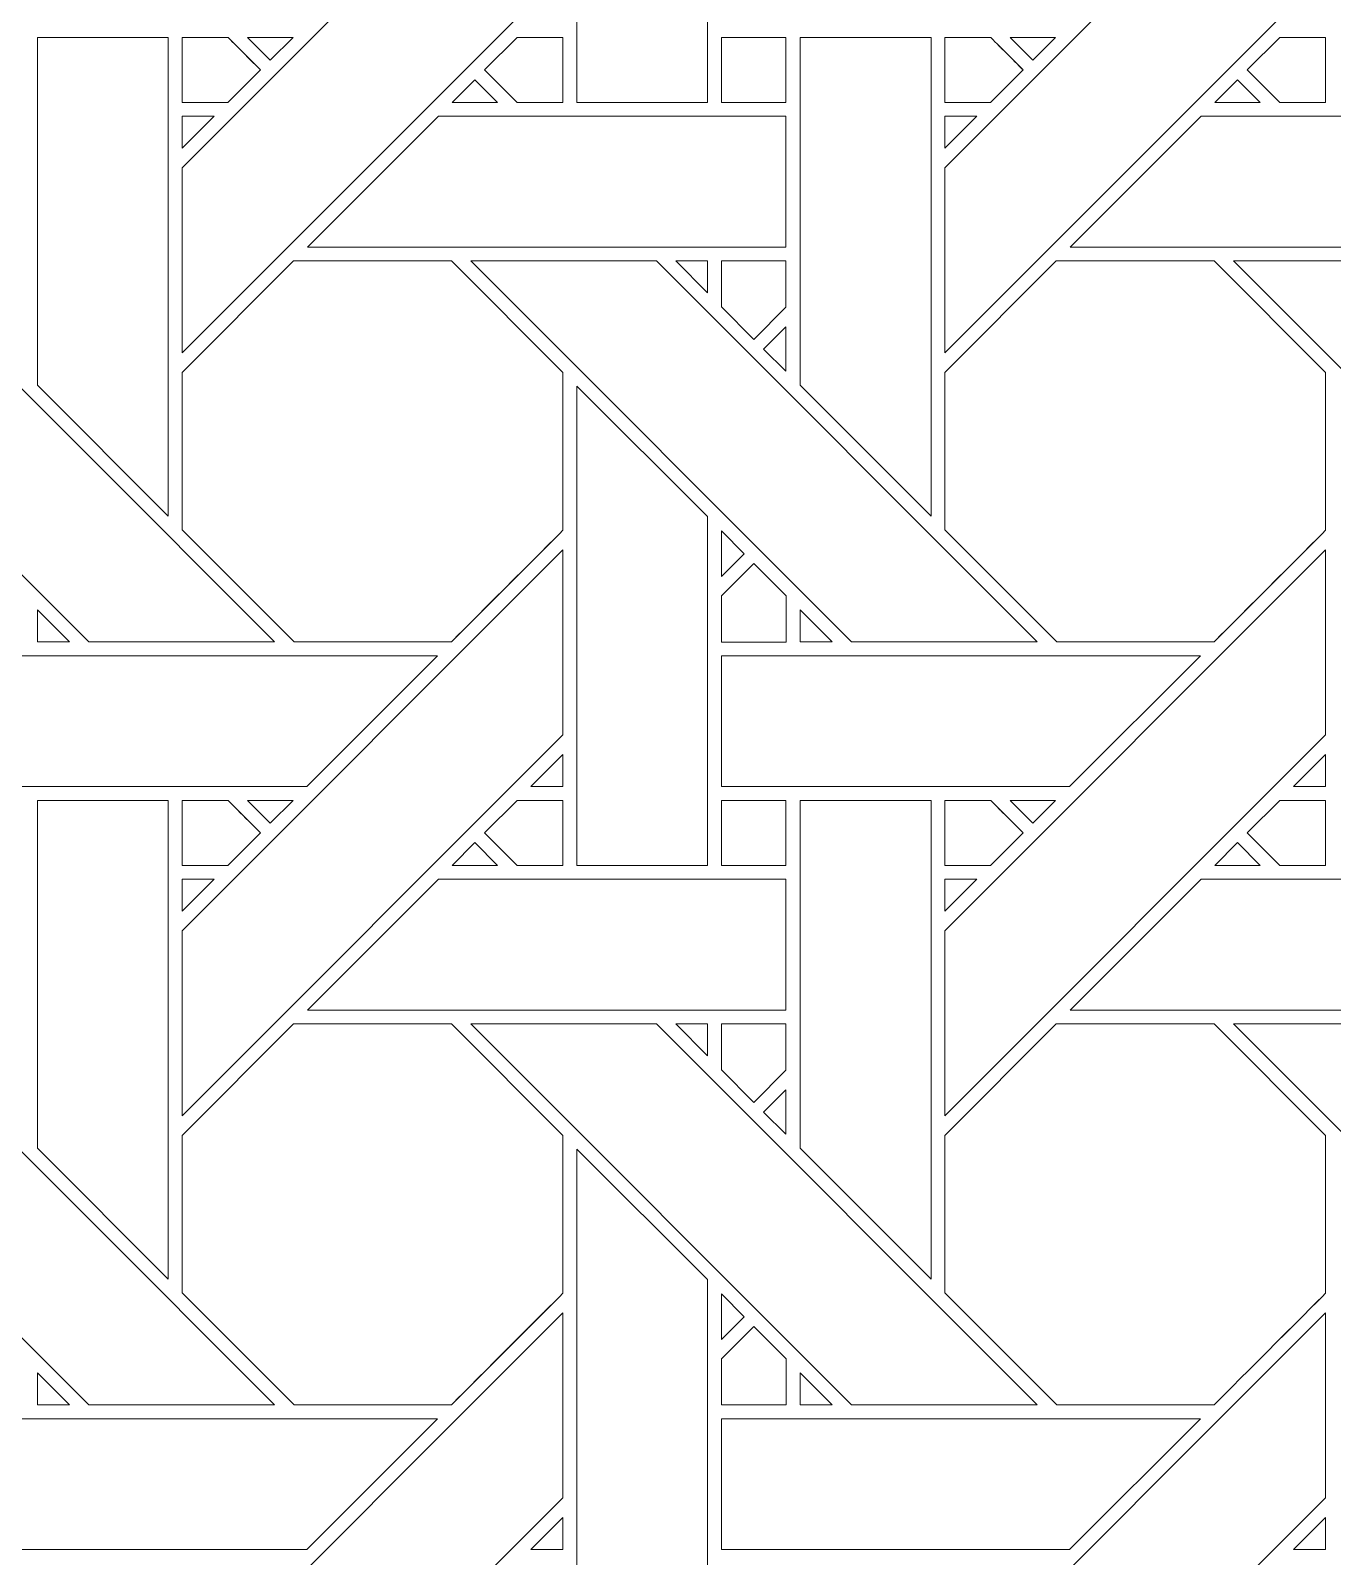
# Model space of a CAD drawing. Header units: inches. Extents: x 4.4 to 20.4, y 1.1 to 17.1.
# Drawn here: x 15.278 to 16.898, y 11.041 to 12.939 of the extents above; entities that cross this region are included whole.
import ezdxf

# ---------------------------------------------------------------- set-up
doc = ezdxf.new("R2010")
doc.units = ezdxf.units.IN
doc.header["$MEASUREMENT"] = 0
doc.layers.add('Design', color=7, linetype='Continuous', lineweight=0)

msp = doc.modelspace()

# ---------------------------------------------------------------- linework, layer by layer
at = {"layer": 'Design'}
for points, knots in [([(12.3829, 17.0948), (7.9646, 17.0948), (4.3829, 13.513), (4.3829, 9.0948), (4.3829, 4.6765), (7.9646, 1.0948), (12.3829, 1.0948), (16.8011, 1.0948), (20.3829, 4.6765), (20.3829, 9.0948), (20.3829, 13.513), (16.8011, 17.0948), (12.3829, 17.0948)], [0, 0, 0, 0, 1, 1, 1, 2, 2, 2, 3, 3, 3, 4, 4, 4, 4]), ([(12.3829, 16.2388), (8.4373, 16.2388), (5.2388, 13.0403), (5.2388, 9.0948), (5.2388, 5.1492), (8.4373, 1.9507), (12.3829, 1.9507), (16.3284, 1.9507), (19.5269, 5.1492), (19.5269, 9.0948), (19.5269, 13.0403), (16.3284, 16.2388), (12.3829, 16.2388)], [0, 0, 0, 0, 1, 1, 1, 2, 2, 2, 3, 3, 3, 4, 4, 4, 4]), ([(15.9574, 12.8493), (15.9574, 12.8493), (15.9574, 13.4452), (15.9574, 13.4452), (15.9574, 13.4452), (16.1201, 13.283), (16.1201, 13.283), (16.1201, 13.283), (16.1201, 12.8493), (16.1201, 12.8493), (16.1201, 12.8493), (15.9574, 12.8493), (15.9574, 12.8493)], [0, 0, 0, 0, 1, 1, 1, 2, 2, 2, 3, 3, 3, 4, 4, 4, 4]), ([(15.9403, 13.0116), (15.9403, 13.0116), (15.4666, 12.5379), (15.4666, 12.5379), (15.4666, 12.5379), (15.4666, 12.768), (15.4666, 12.768), (15.4666, 12.768), (15.9403, 13.2416), (15.9403, 13.2416), (15.9403, 13.2416), (15.9403, 13.0116), (15.9403, 13.0116)], [0, 0, 0, 0, 1, 1, 1, 2, 2, 2, 3, 3, 3, 4, 4, 4, 4]), ([(16.889, 13.0116), (16.889, 13.0116), (16.4153, 12.5379), (16.4153, 12.5379), (16.4153, 12.5379), (16.4153, 12.768), (16.4153, 12.768), (16.4153, 12.768), (16.889, 13.2416), (16.889, 13.2416), (16.889, 13.2416), (16.889, 13.0116), (16.889, 13.0116)], [0, 0, 0, 0, 1, 1, 1, 2, 2, 2, 3, 3, 3, 4, 4, 4, 4]), ([(15.2865, 12.4979), (15.2865, 12.4979), (15.2865, 12.9301), (15.2865, 12.9301), (15.2865, 12.9301), (15.4494, 12.9301), (15.4494, 12.9301), (15.4494, 12.9301), (15.4494, 12.335), (15.4494, 12.335), (15.4494, 12.335), (15.2865, 12.4979), (15.2865, 12.4979)], [0, 0, 0, 0, 1, 1, 1, 2, 2, 2, 3, 3, 3, 4, 4, 4, 4]), ([(15.4666, 12.8494), (15.4666, 12.8494), (15.4666, 12.9301), (15.4666, 12.9301), (15.4666, 12.9301), (15.5237, 12.9301), (15.5237, 12.9301), (15.5288, 12.925), (15.5596, 12.8942), (15.564, 12.8898), (15.564, 12.8898), (15.5236, 12.8494), (15.5236, 12.8494), (15.5236, 12.8494), (15.4666, 12.8494), (15.4666, 12.8494)], [0, 0, 0, 0, 1, 1, 1, 2, 2, 2, 3, 3, 3, 4, 4, 4, 5, 5, 5, 5]), ([(15.5483, 12.9054), (15.5483, 12.9054), (15.564, 12.8898), (15.564, 12.8898), (15.564, 12.8898), (15.5236, 12.8494), (15.5236, 12.8494), (15.5236, 12.8494), (15.4666, 12.8494), (15.4666, 12.8494), (15.4666, 12.8494), (15.4666, 12.9301), (15.4666, 12.9301), (15.4666, 12.9301), (15.5237, 12.9301), (15.5237, 12.9301), (15.5291, 12.9248), (15.539, 12.9148), (15.5483, 12.9054)], [0, 0, 0, 0, 1, 1, 1, 2, 2, 2, 3, 3, 3, 4, 4, 4, 5, 5, 5, 6, 6, 6, 6]), ([(15.548, 12.9301), (15.548, 12.9301), (15.6045, 12.9301), (15.6045, 12.9301), (15.6045, 12.9301), (15.5762, 12.9019), (15.5762, 12.9019), (15.5762, 12.9019), (15.548, 12.9301), (15.548, 12.9301)], [0, 0, 0, 0, 1, 1, 1, 2, 2, 2, 3, 3, 3, 3]), ([(15.8832, 12.8494), (15.8832, 12.8494), (15.8428, 12.8897), (15.8428, 12.8897), (15.8428, 12.8897), (15.8832, 12.9302), (15.8832, 12.9302), (15.8832, 12.9302), (15.9403, 12.9302), (15.9403, 12.9302), (15.9403, 12.9302), (15.9403, 12.8494), (15.9403, 12.8494), (15.9403, 12.8494), (15.8832, 12.8494), (15.8832, 12.8494)], [0, 0, 0, 0, 1, 1, 1, 2, 2, 2, 3, 3, 3, 4, 4, 4, 5, 5, 5, 5]), ([(15.9403, 12.8494), (15.9403, 12.8494), (15.8832, 12.8494), (15.8832, 12.8494), (15.8832, 12.8494), (15.8428, 12.8897), (15.8428, 12.8897), (15.8428, 12.8897), (15.8832, 12.9302), (15.8832, 12.9302), (15.8832, 12.9302), (15.9403, 12.9302), (15.9403, 12.9302), (15.9403, 12.9302), (15.9403, 12.8494), (15.9403, 12.8494)], [0, 0, 0, 0, 1, 1, 1, 2, 2, 2, 3, 3, 3, 4, 4, 4, 5, 5, 5, 5]), ([(16.1375, 12.9301), (16.1375, 12.9301), (16.2177, 12.9301), (16.2177, 12.9301), (16.2177, 12.9301), (16.2177, 12.8494), (16.2177, 12.8494), (16.2177, 12.8494), (16.1375, 12.8494), (16.1375, 12.8494), (16.1375, 12.8494), (16.1375, 12.9301), (16.1375, 12.9301)], [0, 0, 0, 0, 1, 1, 1, 2, 2, 2, 3, 3, 3, 4, 4, 4, 4]), ([(16.1375, 12.8494), (16.1375, 12.8494), (16.1375, 12.9301), (16.1375, 12.9301), (16.1375, 12.9301), (16.2177, 12.9301), (16.2177, 12.9301), (16.2177, 12.9301), (16.2177, 12.8494), (16.2177, 12.8494), (16.2177, 12.8494), (16.1375, 12.8494), (16.1375, 12.8494)], [0, 0, 0, 0, 1, 1, 1, 2, 2, 2, 3, 3, 3, 4, 4, 4, 4]), ([(16.2352, 12.4979), (16.2352, 12.4979), (16.2352, 12.9301), (16.2352, 12.9301), (16.2352, 12.9301), (16.3982, 12.9301), (16.3982, 12.9301), (16.3982, 12.9301), (16.3982, 12.335), (16.3982, 12.335), (16.3982, 12.335), (16.2352, 12.4979), (16.2352, 12.4979)], [0, 0, 0, 0, 1, 1, 1, 2, 2, 2, 3, 3, 3, 4, 4, 4, 4]), ([(16.4724, 12.9301), (16.4775, 12.925), (16.5083, 12.8942), (16.5127, 12.8898), (16.5127, 12.8898), (16.4723, 12.8494), (16.4723, 12.8494), (16.4723, 12.8494), (16.4153, 12.8494), (16.4153, 12.8494), (16.4153, 12.8494), (16.4153, 12.9301), (16.4153, 12.9301), (16.4153, 12.9301), (16.4724, 12.9301), (16.4724, 12.9301)], [0, 0, 0, 0, 1, 1, 1, 2, 2, 2, 3, 3, 3, 4, 4, 4, 5, 5, 5, 5]), ([(16.5127, 12.8898), (16.5127, 12.8898), (16.4723, 12.8494), (16.4723, 12.8494), (16.4723, 12.8494), (16.4153, 12.8494), (16.4153, 12.8494), (16.4153, 12.8494), (16.4153, 12.9301), (16.4153, 12.9301), (16.4153, 12.9301), (16.4724, 12.9301), (16.4724, 12.9301), (16.4777, 12.9249), (16.5085, 12.894), (16.5127, 12.8898)], [0, 0, 0, 0, 1, 1, 1, 2, 2, 2, 3, 3, 3, 4, 4, 4, 5, 5, 5, 5]), ([(16.4967, 12.9301), (16.4967, 12.9301), (16.5532, 12.9301), (16.5532, 12.9301), (16.5532, 12.9301), (16.5249, 12.9019), (16.5249, 12.9019), (16.5249, 12.9019), (16.4967, 12.9301), (16.4967, 12.9301)], [0, 0, 0, 0, 1, 1, 1, 2, 2, 2, 3, 3, 3, 3]), ([(16.8319, 12.8494), (16.8319, 12.8494), (16.7915, 12.8897), (16.7915, 12.8897), (16.7915, 12.8897), (16.832, 12.9302), (16.832, 12.9302), (16.832, 12.9302), (16.889, 12.9302), (16.889, 12.9302), (16.889, 12.9302), (16.889, 12.8494), (16.889, 12.8494), (16.889, 12.8494), (16.8319, 12.8494), (16.8319, 12.8494)], [0, 0, 0, 0, 1, 1, 1, 2, 2, 2, 3, 3, 3, 4, 4, 4, 5, 5, 5, 5]), ([(16.889, 12.8494), (16.889, 12.8494), (16.8319, 12.8494), (16.8319, 12.8494), (16.8319, 12.8494), (16.7915, 12.8897), (16.7915, 12.8897), (16.7915, 12.8897), (16.832, 12.9302), (16.832, 12.9302), (16.832, 12.9302), (16.889, 12.9302), (16.889, 12.9302), (16.889, 12.9302), (16.889, 12.8494), (16.889, 12.8494)], [0, 0, 0, 0, 1, 1, 1, 2, 2, 2, 3, 3, 3, 4, 4, 4, 5, 5, 5, 5]), ([(15.8024, 12.8493), (15.8024, 12.8493), (15.8307, 12.8776), (15.8307, 12.8776), (15.8307, 12.8776), (15.8589, 12.8493), (15.8589, 12.8493), (15.8589, 12.8493), (15.8024, 12.8493), (15.8024, 12.8493)], [0, 0, 0, 0, 1, 1, 1, 2, 2, 2, 3, 3, 3, 3]), ([(16.7511, 12.8493), (16.7511, 12.8493), (16.7794, 12.8776), (16.7794, 12.8776), (16.7794, 12.8776), (16.8076, 12.8493), (16.8076, 12.8493), (16.8076, 12.8493), (16.7511, 12.8493), (16.7511, 12.8493)], [0, 0, 0, 0, 1, 1, 1, 2, 2, 2, 3, 3, 3, 3]), ([(15.5064, 12.8322), (15.5064, 12.8322), (15.4666, 12.7924), (15.4666, 12.7924), (15.4666, 12.7924), (15.4666, 12.8322), (15.4666, 12.8322), (15.4666, 12.8322), (15.5064, 12.8322), (15.5064, 12.8322)], [0, 0, 0, 0, 1, 1, 1, 2, 2, 2, 3, 3, 3, 3]), ([(16.2177, 12.8322), (16.2177, 12.8322), (16.2177, 12.6694), (16.2177, 12.6694), (16.2177, 12.6694), (15.6224, 12.6694), (15.6224, 12.6694), (15.6224, 12.6694), (15.7853, 12.8322), (15.7853, 12.8322), (15.7853, 12.8322), (16.2177, 12.8322), (16.2177, 12.8322)], [0, 0, 0, 0, 1, 1, 1, 2, 2, 2, 3, 3, 3, 4, 4, 4, 4]), ([(16.4551, 12.8322), (16.4551, 12.8322), (16.4153, 12.7924), (16.4153, 12.7924), (16.4153, 12.7924), (16.4153, 12.8322), (16.4153, 12.8322), (16.4153, 12.8322), (16.4551, 12.8322), (16.4551, 12.8322)], [0, 0, 0, 0, 1, 1, 1, 2, 2, 2, 3, 3, 3, 3]), ([(17.1664, 12.8322), (17.1664, 12.8322), (17.1664, 12.6694), (17.1664, 12.6694), (17.1664, 12.6694), (16.5711, 12.6694), (16.5711, 12.6694), (16.5711, 12.6694), (16.734, 12.8322), (16.734, 12.8322), (16.734, 12.8322), (17.1664, 12.8322), (17.1664, 12.8322)], [0, 0, 0, 0, 1, 1, 1, 2, 2, 2, 3, 3, 3, 4, 4, 4, 4]), ([(15.5816, 12.1786), (15.5816, 12.1786), (15.3506, 12.1786), (15.3506, 12.1786), (15.3506, 12.1786), (14.877, 12.6522), (14.877, 12.6522), (14.877, 12.6522), (15.1079, 12.6522), (15.1079, 12.6522), (15.1079, 12.6522), (15.5816, 12.1786), (15.5816, 12.1786)], [0, 0, 0, 0, 1, 1, 1, 2, 2, 2, 3, 3, 3, 4, 4, 4, 4]), ([(15.8016, 12.1786), (15.8016, 12.1786), (15.6058, 12.1786), (15.6058, 12.1786), (15.6058, 12.1786), (15.4666, 12.3179), (15.4666, 12.3179), (15.4666, 12.3179), (15.4666, 12.5135), (15.4666, 12.5135), (15.4666, 12.5135), (15.6053, 12.6523), (15.6053, 12.6523), (15.6053, 12.6523), (15.8015, 12.6523), (15.8015, 12.6523), (15.8015, 12.6523), (15.9403, 12.5135), (15.9403, 12.5135), (15.9403, 12.5135), (15.9403, 12.3173), (15.9403, 12.3173), (15.9225, 12.2994), (15.8105, 12.1876), (15.8016, 12.1786)], [0, 0, 0, 0, 1, 1, 1, 2, 2, 2, 3, 3, 3, 4, 4, 4, 5, 5, 5, 6, 6, 6, 7, 7, 7, 8, 8, 8, 8]), ([(15.9403, 12.5135), (15.9403, 12.5135), (15.9403, 12.3173), (15.9403, 12.3173), (15.9221, 12.299), (15.8103, 12.1874), (15.8016, 12.1786), (15.8016, 12.1786), (15.6058, 12.1786), (15.6058, 12.1786), (15.6058, 12.1786), (15.4666, 12.3179), (15.4666, 12.3179), (15.4666, 12.3179), (15.4666, 12.5135), (15.4666, 12.5135), (15.4666, 12.5135), (15.6053, 12.6523), (15.6053, 12.6523), (15.6053, 12.6523), (15.8015, 12.6523), (15.8015, 12.6523), (15.8015, 12.6523), (15.9403, 12.5135), (15.9403, 12.5135)], [0, 0, 0, 0, 1, 1, 1, 2, 2, 2, 3, 3, 3, 4, 4, 4, 5, 5, 5, 6, 6, 6, 7, 7, 7, 8, 8, 8, 8]), ([(16.5303, 12.1786), (16.5303, 12.1786), (16.2993, 12.1786), (16.2993, 12.1786), (16.2993, 12.1786), (15.8257, 12.6522), (15.8257, 12.6522), (15.8257, 12.6522), (16.0567, 12.6522), (16.0567, 12.6522), (16.0567, 12.6522), (16.5303, 12.1786), (16.5303, 12.1786)], [0, 0, 0, 0, 1, 1, 1, 2, 2, 2, 3, 3, 3, 4, 4, 4, 4]), ([(16.0808, 12.6522), (16.0808, 12.6522), (16.1202, 12.6522), (16.1202, 12.6522), (16.1202, 12.6522), (16.1202, 12.6124), (16.1202, 12.6124), (16.1202, 12.6124), (16.0808, 12.6522), (16.0808, 12.6522)], [0, 0, 0, 0, 1, 1, 1, 2, 2, 2, 3, 3, 3, 3]), ([(16.2177, 12.6523), (16.2177, 12.6523), (16.2177, 12.5947), (16.2177, 12.5947), (16.2177, 12.5947), (16.1778, 12.5547), (16.1778, 12.5547), (16.1778, 12.5547), (16.1375, 12.5951), (16.1375, 12.5951), (16.1375, 12.5951), (16.1375, 12.6523), (16.1375, 12.6523), (16.1375, 12.6523), (16.2177, 12.6523), (16.2177, 12.6523)], [0, 0, 0, 0, 1, 1, 1, 2, 2, 2, 3, 3, 3, 4, 4, 4, 5, 5, 5, 5]), ([(16.1778, 12.5547), (16.1778, 12.5547), (16.1375, 12.5951), (16.1375, 12.5951), (16.1375, 12.5951), (16.1375, 12.6523), (16.1375, 12.6523), (16.1375, 12.6523), (16.2177, 12.6523), (16.2177, 12.6523), (16.2177, 12.6523), (16.2177, 12.5947), (16.2177, 12.5947), (16.2177, 12.5947), (16.1778, 12.5547), (16.1778, 12.5547)], [0, 0, 0, 0, 1, 1, 1, 2, 2, 2, 3, 3, 3, 4, 4, 4, 5, 5, 5, 5]), ([(16.554, 12.6523), (16.554, 12.6523), (16.7502, 12.6523), (16.7502, 12.6523), (16.7502, 12.6523), (16.889, 12.5135), (16.889, 12.5135), (16.889, 12.5135), (16.889, 12.3173), (16.889, 12.3173), (16.8712, 12.2994), (16.7593, 12.1876), (16.7503, 12.1786), (16.7503, 12.1786), (16.5546, 12.1786), (16.5546, 12.1786), (16.5546, 12.1786), (16.4153, 12.3179), (16.4153, 12.3179), (16.4153, 12.3179), (16.4153, 12.5135), (16.4153, 12.5135), (16.4153, 12.5135), (16.554, 12.6523), (16.554, 12.6523)], [0, 0, 0, 0, 1, 1, 1, 2, 2, 2, 3, 3, 3, 4, 4, 4, 5, 5, 5, 6, 6, 6, 7, 7, 7, 8, 8, 8, 8]), ([(16.889, 12.3173), (16.8709, 12.2991), (16.759, 12.1874), (16.7503, 12.1786), (16.7503, 12.1786), (16.5546, 12.1786), (16.5546, 12.1786), (16.5546, 12.1786), (16.4153, 12.3179), (16.4153, 12.3179), (16.4153, 12.3179), (16.4153, 12.5135), (16.4153, 12.5135), (16.4153, 12.5135), (16.554, 12.6523), (16.554, 12.6523), (16.554, 12.6523), (16.7502, 12.6523), (16.7502, 12.6523), (16.7502, 12.6523), (16.889, 12.5135), (16.889, 12.5135), (16.889, 12.5135), (16.889, 12.3173), (16.889, 12.3173)], [0, 0, 0, 0, 1, 1, 1, 2, 2, 2, 3, 3, 3, 4, 4, 4, 5, 5, 5, 6, 6, 6, 7, 7, 7, 8, 8, 8, 8]), ([(17.248, 12.1786), (17.248, 12.1786), (16.7745, 12.6522), (16.7745, 12.6522), (16.7745, 12.6522), (17.0054, 12.6522), (17.0054, 12.6522), (17.0054, 12.6522), (17.479, 12.1786), (17.479, 12.1786), (17.479, 12.1786), (17.248, 12.1786), (17.248, 12.1786)], [0, 0, 0, 0, 1, 1, 1, 2, 2, 2, 3, 3, 3, 4, 4, 4, 4]), ([(16.2177, 12.5704), (16.2177, 12.5704), (16.2177, 12.5152), (16.2177, 12.5152), (16.2177, 12.5152), (16.1899, 12.5426), (16.1899, 12.5426), (16.1899, 12.5426), (16.2177, 12.5704), (16.2177, 12.5704)], [0, 0, 0, 0, 1, 1, 1, 2, 2, 2, 3, 3, 3, 3]), ([(15.9574, 11.9006), (15.9574, 11.9006), (15.9574, 12.4964), (15.9574, 12.4964), (15.9574, 12.4964), (16.1201, 12.3343), (16.1201, 12.3343), (16.1201, 12.3343), (16.1201, 11.9006), (16.1201, 11.9006), (16.1201, 11.9006), (15.9574, 11.9006), (15.9574, 11.9006)], [0, 0, 0, 0, 1, 1, 1, 2, 2, 2, 3, 3, 3, 4, 4, 4, 4]), ([(16.1374, 12.26), (16.1374, 12.26), (16.1374, 12.3168), (16.1374, 12.3168), (16.1374, 12.3168), (16.1656, 12.2882), (16.1656, 12.2882), (16.1656, 12.2882), (16.1374, 12.26), (16.1374, 12.26)], [0, 0, 0, 0, 1, 1, 1, 2, 2, 2, 3, 3, 3, 3]), ([(15.9403, 12.0628), (15.9403, 12.0628), (15.4666, 11.5892), (15.4666, 11.5892), (15.4666, 11.5892), (15.4666, 11.8193), (15.4666, 11.8193), (15.4666, 11.8193), (15.9403, 12.2929), (15.9403, 12.2929), (15.9403, 12.2929), (15.9403, 12.0628), (15.9403, 12.0628)], [0, 0, 0, 0, 1, 1, 1, 2, 2, 2, 3, 3, 3, 4, 4, 4, 4]), ([(16.889, 12.0628), (16.889, 12.0628), (16.4153, 11.5892), (16.4153, 11.5892), (16.4153, 11.5892), (16.4153, 11.8193), (16.4153, 11.8193), (16.4153, 11.8193), (16.889, 12.2929), (16.889, 12.2929), (16.889, 12.2929), (16.889, 12.0628), (16.889, 12.0628)], [0, 0, 0, 0, 1, 1, 1, 2, 2, 2, 3, 3, 3, 4, 4, 4, 4]), ([(16.1375, 12.1784), (16.1375, 12.1784), (16.1375, 12.2357), (16.1375, 12.2357), (16.1375, 12.2357), (16.1778, 12.276), (16.1778, 12.276), (16.1778, 12.276), (16.2181, 12.2357), (16.2181, 12.2357), (16.2181, 12.2357), (16.2181, 12.1784), (16.2181, 12.1784), (16.2181, 12.1784), (16.1375, 12.1784), (16.1375, 12.1784)], [0, 0, 0, 0, 1, 1, 1, 2, 2, 2, 3, 3, 3, 4, 4, 4, 5, 5, 5, 5]), ([(16.1778, 12.276), (16.1778, 12.276), (16.2181, 12.2357), (16.2181, 12.2357), (16.2181, 12.2357), (16.2181, 12.1784), (16.2181, 12.1784), (16.2181, 12.1784), (16.1375, 12.1784), (16.1375, 12.1784), (16.1375, 12.1784), (16.1375, 12.2357), (16.1375, 12.2357), (16.1375, 12.2357), (16.1778, 12.276), (16.1778, 12.276)], [0, 0, 0, 0, 1, 1, 1, 2, 2, 2, 3, 3, 3, 4, 4, 4, 5, 5, 5, 5]), ([(15.2866, 12.1786), (15.2866, 12.1786), (15.2866, 12.2184), (15.2866, 12.2184), (15.2866, 12.2184), (15.3264, 12.1786), (15.3264, 12.1786), (15.3264, 12.1786), (15.2866, 12.1786), (15.2866, 12.1786)], [0, 0, 0, 0, 1, 1, 1, 2, 2, 2, 3, 3, 3, 3]), ([(16.2354, 12.1786), (16.2354, 12.1786), (16.2354, 12.2184), (16.2354, 12.2184), (16.2354, 12.2184), (16.2751, 12.1786), (16.2751, 12.1786), (16.2751, 12.1786), (16.2354, 12.1786), (16.2354, 12.1786)], [0, 0, 0, 0, 1, 1, 1, 2, 2, 2, 3, 3, 3, 3]), ([(15.7844, 12.1613), (15.7844, 12.1613), (15.6217, 11.9986), (15.6217, 11.9986), (15.6217, 11.9986), (15.1887, 11.9986), (15.1887, 11.9986), (15.1887, 11.9986), (15.1887, 12.1613), (15.1887, 12.1613), (15.1887, 12.1613), (15.7844, 12.1613), (15.7844, 12.1613)], [0, 0, 0, 0, 1, 1, 1, 2, 2, 2, 3, 3, 3, 4, 4, 4, 4]), ([(16.5704, 11.9986), (16.5704, 11.9986), (16.1375, 11.9986), (16.1375, 11.9986), (16.1375, 11.9986), (16.1375, 12.1613), (16.1375, 12.1613), (16.1375, 12.1613), (16.7332, 12.1613), (16.7332, 12.1613), (16.7332, 12.1613), (16.5704, 11.9986), (16.5704, 11.9986)], [0, 0, 0, 0, 1, 1, 1, 2, 2, 2, 3, 3, 3, 4, 4, 4, 4]), ([(15.9005, 11.9987), (15.9005, 11.9987), (15.9403, 12.0384), (15.9403, 12.0384), (15.9403, 12.0384), (15.9403, 11.9987), (15.9403, 11.9987), (15.9403, 11.9987), (15.9005, 11.9987), (15.9005, 11.9987)], [0, 0, 0, 0, 1, 1, 1, 2, 2, 2, 3, 3, 3, 3]), ([(16.889, 12.0384), (16.889, 12.0384), (16.889, 11.9987), (16.889, 11.9987), (16.889, 11.9987), (16.8492, 11.9987), (16.8492, 11.9987), (16.8492, 11.9987), (16.889, 12.0384), (16.889, 12.0384)], [0, 0, 0, 0, 1, 1, 1, 2, 2, 2, 3, 3, 3, 3]), ([(15.2865, 11.5492), (15.2865, 11.5492), (15.2865, 11.9814), (15.2865, 11.9814), (15.2865, 11.9814), (15.4494, 11.9814), (15.4494, 11.9814), (15.4494, 11.9814), (15.4494, 11.3863), (15.4494, 11.3863), (15.4494, 11.3863), (15.2865, 11.5492), (15.2865, 11.5492)], [0, 0, 0, 0, 1, 1, 1, 2, 2, 2, 3, 3, 3, 4, 4, 4, 4]), ([(15.4666, 11.9006), (15.4666, 11.9006), (15.4666, 11.9814), (15.4666, 11.9814), (15.4666, 11.9814), (15.5237, 11.9814), (15.5237, 11.9814), (15.5288, 11.9763), (15.5596, 11.9455), (15.564, 11.9411), (15.564, 11.9411), (15.5236, 11.9006), (15.5236, 11.9006), (15.5236, 11.9006), (15.4666, 11.9006), (15.4666, 11.9006)], [0, 0, 0, 0, 1, 1, 1, 2, 2, 2, 3, 3, 3, 4, 4, 4, 5, 5, 5, 5]), ([(15.564, 11.9411), (15.564, 11.9411), (15.5236, 11.9006), (15.5236, 11.9006), (15.5236, 11.9006), (15.4666, 11.9006), (15.4666, 11.9006), (15.4666, 11.9006), (15.4666, 11.9814), (15.4666, 11.9814), (15.4666, 11.9814), (15.5237, 11.9814), (15.5237, 11.9814), (15.5293, 11.9758), (15.564, 11.9411), (15.564, 11.9411)], [0, 0, 0, 0, 1, 1, 1, 2, 2, 2, 3, 3, 3, 4, 4, 4, 5, 5, 5, 5]), ([(15.548, 11.9814), (15.548, 11.9814), (15.6045, 11.9814), (15.6045, 11.9814), (15.6045, 11.9814), (15.5762, 11.9532), (15.5762, 11.9532), (15.5762, 11.9532), (15.548, 11.9814), (15.548, 11.9814)], [0, 0, 0, 0, 1, 1, 1, 2, 2, 2, 3, 3, 3, 3]), ([(15.8832, 11.9006), (15.8832, 11.9006), (15.8428, 11.941), (15.8428, 11.941), (15.8428, 11.941), (15.8832, 11.9814), (15.8832, 11.9814), (15.8832, 11.9814), (15.9403, 11.9814), (15.9403, 11.9814), (15.9403, 11.9814), (15.9403, 11.9006), (15.9403, 11.9006), (15.9403, 11.9006), (15.8832, 11.9006), (15.8832, 11.9006)], [0, 0, 0, 0, 1, 1, 1, 2, 2, 2, 3, 3, 3, 4, 4, 4, 5, 5, 5, 5]), ([(15.9403, 11.9006), (15.9403, 11.9006), (15.8832, 11.9006), (15.8832, 11.9006), (15.8832, 11.9006), (15.8428, 11.941), (15.8428, 11.941), (15.8428, 11.941), (15.8832, 11.9814), (15.8832, 11.9814), (15.8832, 11.9814), (15.9403, 11.9814), (15.9403, 11.9814), (15.9403, 11.9814), (15.9403, 11.9006), (15.9403, 11.9006)], [0, 0, 0, 0, 1, 1, 1, 2, 2, 2, 3, 3, 3, 4, 4, 4, 5, 5, 5, 5]), ([(16.1375, 11.9814), (16.1375, 11.9814), (16.2177, 11.9814), (16.2177, 11.9814), (16.2177, 11.9814), (16.2177, 11.9006), (16.2177, 11.9006), (16.2177, 11.9006), (16.1375, 11.9006), (16.1375, 11.9006), (16.1375, 11.9006), (16.1375, 11.9814), (16.1375, 11.9814)], [0, 0, 0, 0, 1, 1, 1, 2, 2, 2, 3, 3, 3, 4, 4, 4, 4]), ([(16.2177, 11.9006), (16.2177, 11.9006), (16.1375, 11.9006), (16.1375, 11.9006), (16.1375, 11.9006), (16.1375, 11.9814), (16.1375, 11.9814), (16.1375, 11.9814), (16.2177, 11.9814), (16.2177, 11.9814), (16.2177, 11.9814), (16.2177, 11.9006), (16.2177, 11.9006)], [0, 0, 0, 0, 1, 1, 1, 2, 2, 2, 3, 3, 3, 4, 4, 4, 4]), ([(16.2352, 11.5492), (16.2352, 11.5492), (16.2352, 11.9814), (16.2352, 11.9814), (16.2352, 11.9814), (16.3982, 11.9814), (16.3982, 11.9814), (16.3982, 11.9814), (16.3982, 11.3863), (16.3982, 11.3863), (16.3982, 11.3863), (16.2352, 11.5492), (16.2352, 11.5492)], [0, 0, 0, 0, 1, 1, 1, 2, 2, 2, 3, 3, 3, 4, 4, 4, 4]), ([(16.4724, 11.9814), (16.4775, 11.9763), (16.5083, 11.9455), (16.5127, 11.9411), (16.5127, 11.9411), (16.4723, 11.9006), (16.4723, 11.9006), (16.4723, 11.9006), (16.4153, 11.9006), (16.4153, 11.9006), (16.4153, 11.9006), (16.4153, 11.9814), (16.4153, 11.9814), (16.4153, 11.9814), (16.4724, 11.9814), (16.4724, 11.9814)], [0, 0, 0, 0, 1, 1, 1, 2, 2, 2, 3, 3, 3, 4, 4, 4, 5, 5, 5, 5]), ([(16.4981, 11.9557), (16.4981, 11.9557), (16.5127, 11.9411), (16.5127, 11.9411), (16.5127, 11.9411), (16.4723, 11.9006), (16.4723, 11.9006), (16.4723, 11.9006), (16.4153, 11.9006), (16.4153, 11.9006), (16.4153, 11.9006), (16.4153, 11.9814), (16.4153, 11.9814), (16.4153, 11.9814), (16.4724, 11.9814), (16.4724, 11.9814), (16.478, 11.9758), (16.4884, 11.9653), (16.4981, 11.9557)], [0, 0, 0, 0, 1, 1, 1, 2, 2, 2, 3, 3, 3, 4, 4, 4, 5, 5, 5, 6, 6, 6, 6]), ([(16.4967, 11.9814), (16.4967, 11.9814), (16.5532, 11.9814), (16.5532, 11.9814), (16.5532, 11.9814), (16.5249, 11.9532), (16.5249, 11.9532), (16.5249, 11.9532), (16.4967, 11.9814), (16.4967, 11.9814)], [0, 0, 0, 0, 1, 1, 1, 2, 2, 2, 3, 3, 3, 3]), ([(16.8319, 11.9006), (16.8319, 11.9006), (16.7915, 11.941), (16.7915, 11.941), (16.7915, 11.941), (16.832, 11.9814), (16.832, 11.9814), (16.832, 11.9814), (16.889, 11.9814), (16.889, 11.9814), (16.889, 11.9814), (16.889, 11.9006), (16.889, 11.9006), (16.889, 11.9006), (16.8319, 11.9006), (16.8319, 11.9006)], [0, 0, 0, 0, 1, 1, 1, 2, 2, 2, 3, 3, 3, 4, 4, 4, 5, 5, 5, 5]), ([(16.889, 11.9006), (16.889, 11.9006), (16.8319, 11.9006), (16.8319, 11.9006), (16.8319, 11.9006), (16.7915, 11.941), (16.7915, 11.941), (16.7915, 11.941), (16.832, 11.9814), (16.832, 11.9814), (16.832, 11.9814), (16.889, 11.9814), (16.889, 11.9814), (16.889, 11.9814), (16.889, 11.9006), (16.889, 11.9006)], [0, 0, 0, 0, 1, 1, 1, 2, 2, 2, 3, 3, 3, 4, 4, 4, 5, 5, 5, 5]), ([(15.8024, 11.9006), (15.8024, 11.9006), (15.8307, 11.9289), (15.8307, 11.9289), (15.8307, 11.9289), (15.8589, 11.9006), (15.8589, 11.9006), (15.8589, 11.9006), (15.8024, 11.9006), (15.8024, 11.9006)], [0, 0, 0, 0, 1, 1, 1, 2, 2, 2, 3, 3, 3, 3]), ([(16.7794, 11.9289), (16.7794, 11.9289), (16.8076, 11.9006), (16.8076, 11.9006), (16.8076, 11.9006), (16.7511, 11.9006), (16.7511, 11.9006), (16.7511, 11.9006), (16.7794, 11.9289), (16.7794, 11.9289)], [0, 0, 0, 0, 1, 1, 1, 2, 2, 2, 3, 3, 3, 3]), ([(15.5064, 11.8835), (15.5064, 11.8835), (15.4666, 11.8436), (15.4666, 11.8436), (15.4666, 11.8436), (15.4666, 11.8835), (15.4666, 11.8835), (15.4666, 11.8835), (15.5064, 11.8835), (15.5064, 11.8835)], [0, 0, 0, 0, 1, 1, 1, 2, 2, 2, 3, 3, 3, 3]), ([(16.2177, 11.8835), (16.2177, 11.8835), (16.2177, 11.7207), (16.2177, 11.7207), (16.2177, 11.7207), (15.6224, 11.7207), (15.6224, 11.7207), (15.6224, 11.7207), (15.7853, 11.8835), (15.7853, 11.8835), (15.7853, 11.8835), (16.2177, 11.8835), (16.2177, 11.8835)], [0, 0, 0, 0, 1, 1, 1, 2, 2, 2, 3, 3, 3, 4, 4, 4, 4]), ([(16.4551, 11.8835), (16.4551, 11.8835), (16.4153, 11.8436), (16.4153, 11.8436), (16.4153, 11.8436), (16.4153, 11.8835), (16.4153, 11.8835), (16.4153, 11.8835), (16.4551, 11.8835), (16.4551, 11.8835)], [0, 0, 0, 0, 1, 1, 1, 2, 2, 2, 3, 3, 3, 3]), ([(17.1664, 11.8835), (17.1664, 11.8835), (17.1664, 11.7207), (17.1664, 11.7207), (17.1664, 11.7207), (16.5711, 11.7207), (16.5711, 11.7207), (16.5711, 11.7207), (16.734, 11.8835), (16.734, 11.8835), (16.734, 11.8835), (17.1664, 11.8835), (17.1664, 11.8835)], [0, 0, 0, 0, 1, 1, 1, 2, 2, 2, 3, 3, 3, 4, 4, 4, 4]), ([(15.5816, 11.2299), (15.5816, 11.2299), (15.3505, 11.2299), (15.3505, 11.2299), (15.3505, 11.2299), (14.877, 11.7035), (14.877, 11.7035), (14.877, 11.7035), (15.1079, 11.7035), (15.1079, 11.7035), (15.1079, 11.7035), (15.5816, 11.2299), (15.5816, 11.2299)], [0, 0, 0, 0, 1, 1, 1, 2, 2, 2, 3, 3, 3, 4, 4, 4, 4]), ([(15.8016, 11.2299), (15.8016, 11.2299), (15.6058, 11.2299), (15.6058, 11.2299), (15.6058, 11.2299), (15.4666, 11.3691), (15.4666, 11.3691), (15.4666, 11.3691), (15.4666, 11.5648), (15.4666, 11.5648), (15.4666, 11.5648), (15.6053, 11.7035), (15.6053, 11.7035), (15.6053, 11.7035), (15.8015, 11.7035), (15.8015, 11.7035), (15.8015, 11.7035), (15.9403, 11.5648), (15.9403, 11.5648), (15.9403, 11.5648), (15.9403, 11.3686), (15.9403, 11.3686), (15.9225, 11.3507), (15.8105, 11.2389), (15.8016, 11.2299)], [0, 0, 0, 0, 1, 1, 1, 2, 2, 2, 3, 3, 3, 4, 4, 4, 5, 5, 5, 6, 6, 6, 7, 7, 7, 8, 8, 8, 8]), ([(15.9403, 11.3686), (15.922, 11.3502), (15.8102, 11.2386), (15.8016, 11.2299), (15.8016, 11.2299), (15.6058, 11.2299), (15.6058, 11.2299), (15.6058, 11.2299), (15.4666, 11.3691), (15.4666, 11.3691), (15.4666, 11.3691), (15.4666, 11.5648), (15.4666, 11.5648), (15.4666, 11.5648), (15.6053, 11.7035), (15.6053, 11.7035), (15.6053, 11.7035), (15.8015, 11.7035), (15.8015, 11.7035), (15.8015, 11.7035), (15.9403, 11.5648), (15.9403, 11.5648), (15.9403, 11.5648), (15.9403, 11.3686), (15.9403, 11.3686)], [0, 0, 0, 0, 1, 1, 1, 2, 2, 2, 3, 3, 3, 4, 4, 4, 5, 5, 5, 6, 6, 6, 7, 7, 7, 8, 8, 8, 8]), ([(16.5303, 11.2299), (16.5303, 11.2299), (16.2993, 11.2299), (16.2993, 11.2299), (16.2993, 11.2299), (15.8257, 11.7035), (15.8257, 11.7035), (15.8257, 11.7035), (16.0567, 11.7035), (16.0567, 11.7035), (16.0567, 11.7035), (16.5303, 11.2299), (16.5303, 11.2299)], [0, 0, 0, 0, 1, 1, 1, 2, 2, 2, 3, 3, 3, 4, 4, 4, 4]), ([(16.0808, 11.7035), (16.0808, 11.7035), (16.1202, 11.7035), (16.1202, 11.7035), (16.1202, 11.7035), (16.1202, 11.6637), (16.1202, 11.6637), (16.1202, 11.6637), (16.0808, 11.7035), (16.0808, 11.7035)], [0, 0, 0, 0, 1, 1, 1, 2, 2, 2, 3, 3, 3, 3]), ([(16.2177, 11.7035), (16.2177, 11.7035), (16.2177, 11.6459), (16.2177, 11.6459), (16.2177, 11.6459), (16.1778, 11.606), (16.1778, 11.606), (16.1778, 11.606), (16.1375, 11.6463), (16.1375, 11.6463), (16.1375, 11.6463), (16.1375, 11.7035), (16.1375, 11.7035), (16.1375, 11.7035), (16.2177, 11.7035), (16.2177, 11.7035)], [0, 0, 0, 0, 1, 1, 1, 2, 2, 2, 3, 3, 3, 4, 4, 4, 5, 5, 5, 5]), ([(16.1778, 11.606), (16.1778, 11.606), (16.1375, 11.6463), (16.1375, 11.6463), (16.1375, 11.6463), (16.1375, 11.7035), (16.1375, 11.7035), (16.1375, 11.7035), (16.2177, 11.7035), (16.2177, 11.7035), (16.2177, 11.7035), (16.2177, 11.6459), (16.2177, 11.6459), (16.2177, 11.6459), (16.1778, 11.606), (16.1778, 11.606)], [0, 0, 0, 0, 1, 1, 1, 2, 2, 2, 3, 3, 3, 4, 4, 4, 5, 5, 5, 5]), ([(16.554, 11.7035), (16.554, 11.7035), (16.7502, 11.7035), (16.7502, 11.7035), (16.7502, 11.7035), (16.889, 11.5648), (16.889, 11.5648), (16.889, 11.5648), (16.889, 11.3686), (16.889, 11.3686), (16.8712, 11.3507), (16.7593, 11.2389), (16.7503, 11.2299), (16.7503, 11.2299), (16.5546, 11.2299), (16.5546, 11.2299), (16.5546, 11.2299), (16.4153, 11.3691), (16.4153, 11.3691), (16.4153, 11.3691), (16.4153, 11.5648), (16.4153, 11.5648), (16.4153, 11.5648), (16.554, 11.7035), (16.554, 11.7035)], [0, 0, 0, 0, 1, 1, 1, 2, 2, 2, 3, 3, 3, 4, 4, 4, 5, 5, 5, 6, 6, 6, 7, 7, 7, 8, 8, 8, 8]), ([(16.889, 11.3686), (16.8711, 11.3506), (16.7592, 11.2389), (16.7503, 11.2299), (16.7503, 11.2299), (16.5546, 11.2299), (16.5546, 11.2299), (16.5546, 11.2299), (16.4153, 11.3691), (16.4153, 11.3691), (16.4153, 11.3691), (16.4153, 11.5648), (16.4153, 11.5648), (16.4153, 11.5648), (16.554, 11.7035), (16.554, 11.7035), (16.554, 11.7035), (16.7502, 11.7035), (16.7502, 11.7035), (16.7502, 11.7035), (16.889, 11.5648), (16.889, 11.5648), (16.889, 11.5648), (16.889, 11.3686), (16.889, 11.3686)], [0, 0, 0, 0, 1, 1, 1, 2, 2, 2, 3, 3, 3, 4, 4, 4, 5, 5, 5, 6, 6, 6, 7, 7, 7, 8, 8, 8, 8]), ([(17.479, 11.2299), (17.479, 11.2299), (17.248, 11.2299), (17.248, 11.2299), (17.248, 11.2299), (16.7745, 11.7035), (16.7745, 11.7035), (16.7745, 11.7035), (17.0054, 11.7035), (17.0054, 11.7035), (17.0054, 11.7035), (17.479, 11.2299), (17.479, 11.2299)], [0, 0, 0, 0, 1, 1, 1, 2, 2, 2, 3, 3, 3, 4, 4, 4, 4]), ([(16.2177, 11.6217), (16.2177, 11.6217), (16.2177, 11.5665), (16.2177, 11.5665), (16.2177, 11.5665), (16.1899, 11.5939), (16.1899, 11.5939), (16.1899, 11.5939), (16.2177, 11.6217), (16.2177, 11.6217)], [0, 0, 0, 0, 1, 1, 1, 2, 2, 2, 3, 3, 3, 3]), ([(15.9574, 10.9519), (15.9574, 10.9519), (15.9574, 11.5477), (15.9574, 11.5477), (15.9574, 11.5477), (16.1201, 11.3856), (16.1201, 11.3856), (16.1201, 11.3856), (16.1201, 10.9519), (16.1201, 10.9519), (16.1201, 10.9519), (15.9574, 10.9519), (15.9574, 10.9519)], [0, 0, 0, 0, 1, 1, 1, 2, 2, 2, 3, 3, 3, 4, 4, 4, 4]), ([(16.1374, 11.3113), (16.1374, 11.3113), (16.1374, 11.3681), (16.1374, 11.3681), (16.1374, 11.3681), (16.1656, 11.3395), (16.1656, 11.3395), (16.1656, 11.3395), (16.1374, 11.3113), (16.1374, 11.3113)], [0, 0, 0, 0, 1, 1, 1, 2, 2, 2, 3, 3, 3, 3]), ([(15.4666, 10.6404), (15.4666, 10.6404), (15.4666, 10.8705), (15.4666, 10.8705), (15.4666, 10.8705), (15.9403, 11.3441), (15.9403, 11.3441), (15.9403, 11.3441), (15.9403, 11.1141), (15.9403, 11.1141), (15.9403, 11.1141), (15.4666, 10.6404), (15.4666, 10.6404)], [0, 0, 0, 0, 1, 1, 1, 2, 2, 2, 3, 3, 3, 4, 4, 4, 4]), ([(16.889, 11.1141), (16.889, 11.1141), (16.4153, 10.6404), (16.4153, 10.6404), (16.4153, 10.6404), (16.4153, 10.8705), (16.4153, 10.8705), (16.4153, 10.8705), (16.889, 11.3441), (16.889, 11.3441), (16.889, 11.3441), (16.889, 11.1141), (16.889, 11.1141)], [0, 0, 0, 0, 1, 1, 1, 2, 2, 2, 3, 3, 3, 4, 4, 4, 4]), ([(16.1375, 11.2297), (16.1375, 11.2297), (16.1375, 11.2869), (16.1375, 11.2869), (16.1375, 11.2869), (16.1778, 11.3273), (16.1778, 11.3273), (16.1778, 11.3273), (16.2181, 11.287), (16.2181, 11.287), (16.2181, 11.287), (16.2181, 11.2297), (16.2181, 11.2297), (16.2181, 11.2297), (16.1375, 11.2297), (16.1375, 11.2297)], [0, 0, 0, 0, 1, 1, 1, 2, 2, 2, 3, 3, 3, 4, 4, 4, 5, 5, 5, 5]), ([(16.1778, 11.3273), (16.1778, 11.3273), (16.2181, 11.287), (16.2181, 11.287), (16.2181, 11.287), (16.2181, 11.2297), (16.2181, 11.2297), (16.2181, 11.2297), (16.1375, 11.2297), (16.1375, 11.2297), (16.1375, 11.2297), (16.1375, 11.2869), (16.1375, 11.2869), (16.1375, 11.2869), (16.1778, 11.3273), (16.1778, 11.3273)], [0, 0, 0, 0, 1, 1, 1, 2, 2, 2, 3, 3, 3, 4, 4, 4, 5, 5, 5, 5]), ([(15.2866, 11.2299), (15.2866, 11.2299), (15.2866, 11.2697), (15.2866, 11.2697), (15.2866, 11.2697), (15.3264, 11.2299), (15.3264, 11.2299), (15.3264, 11.2299), (15.2866, 11.2299), (15.2866, 11.2299)], [0, 0, 0, 0, 1, 1, 1, 2, 2, 2, 3, 3, 3, 3]), ([(16.2354, 11.2299), (16.2354, 11.2299), (16.2354, 11.2697), (16.2354, 11.2697), (16.2354, 11.2697), (16.2751, 11.2299), (16.2751, 11.2299), (16.2751, 11.2299), (16.2354, 11.2299), (16.2354, 11.2299)], [0, 0, 0, 0, 1, 1, 1, 2, 2, 2, 3, 3, 3, 3]), ([(15.7844, 11.2126), (15.7844, 11.2126), (15.6217, 11.0499), (15.6217, 11.0499), (15.6217, 11.0499), (15.1887, 11.0499), (15.1887, 11.0499), (15.1887, 11.0499), (15.1887, 11.2126), (15.1887, 11.2126), (15.1887, 11.2126), (15.7844, 11.2126), (15.7844, 11.2126)], [0, 0, 0, 0, 1, 1, 1, 2, 2, 2, 3, 3, 3, 4, 4, 4, 4]), ([(16.5704, 11.0499), (16.5704, 11.0499), (16.1375, 11.0499), (16.1375, 11.0499), (16.1375, 11.0499), (16.1375, 11.2126), (16.1375, 11.2126), (16.1375, 11.2126), (16.7332, 11.2126), (16.7332, 11.2126), (16.7332, 11.2126), (16.5704, 11.0499), (16.5704, 11.0499)], [0, 0, 0, 0, 1, 1, 1, 2, 2, 2, 3, 3, 3, 4, 4, 4, 4]), ([(15.9403, 11.0897), (15.9403, 11.0897), (15.9403, 11.0499), (15.9403, 11.0499), (15.9403, 11.0499), (15.9005, 11.0499), (15.9005, 11.0499), (15.9005, 11.0499), (15.9403, 11.0897), (15.9403, 11.0897)], [0, 0, 0, 0, 1, 1, 1, 2, 2, 2, 3, 3, 3, 3]), ([(16.889, 11.0897), (16.889, 11.0897), (16.889, 11.0499), (16.889, 11.0499), (16.889, 11.0499), (16.8492, 11.0499), (16.8492, 11.0499), (16.8492, 11.0499), (16.889, 11.0897), (16.889, 11.0897)], [0, 0, 0, 0, 1, 1, 1, 2, 2, 2, 3, 3, 3, 3])]:
    msp.add_open_spline(points, degree=3, knots=knots, dxfattribs=at)

doc.saveas('drawing.dxf')
